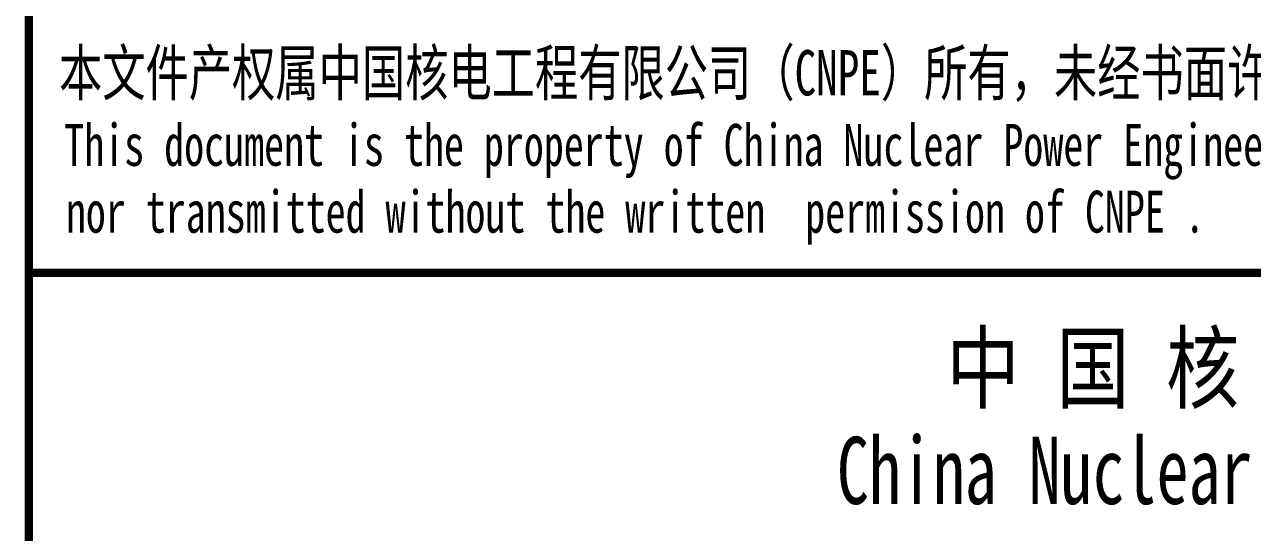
# Model space of a CAD drawing. Header units: millimetres. Extents: x -124780 to 1320, y -77622 to -18222.
# Drawn here: x -17705 to -10389, y -72369 to -69344 of the extents above; entities that cross this region are included whole.
import ezdxf

# ---------------------------------------------------------------- set-up
doc = ezdxf.new("R2010")
doc.units = ezdxf.units.MM
doc.header["$MEASUREMENT"] = 0
doc.layers.add('1', color=7, linetype='Continuous')
doc.styles.add('宋体', font='', dxfattribs={"width": 0.7})
doc.styles.get('宋体').set_extended_font_data('SimSun')

msp = doc.modelspace()

# ---------------------------------------------------------------- linework, layer by layer
at = {"linetype": 'Continuous'}
msp.add_line((-17679.8, -70822.2), (-17679.8, -69222.2), dxfattribs=at)
at = {"layer": '1', "color": 7, "ltscale": 0.8}
msp.add_line((-17679.8, -67033.3), (-17679.8, -73183), dxfattribs=at)
at = {"layer": '1', "color": 7, "const_width": 50}
for points in [[(-17679.8, -76622.2), (320.2, -76622.2), (320.2, -60622.2), (-17679.8, -60622.2)], [(-17679.8, -70822.2), (320.2, -70822.2), (320.2, -76622.2), (-17679.8, -76622.2)]]:
    msp.add_lwpolyline(points, close=True, dxfattribs=at)

# ---------------------------------------------------------------- texts
at = {"layer": '1', "color": 7, "ltscale": 0.8, "style": '宋体', "width": 0.7}
for s, height, p in [('本文件产权属中国核电工程有限公司（CNPE）所有，未经书面许可，不得以任何方式复制、传播、发表和外传。', 270, (-17499.6, -69766.2)), ('This document is the property of China Nuclear Power Engineering CO.,LTD (CNPE) , no part of this document may be', 250, (-17468.2, -70185.7)), ('nor transmitted without the written  permission of CNPE .', 250, (-17458.7, -70583.6))]:
    msp.add_text(s, height=height, dxfattribs=at).set_placement(p)
at = {"layer": '1', "color": 7, "style": '宋体'}
for s, width, p in [('中 国 核 电 工 程 有 限 公 司', 0.8, (-12212.1, -71589.3)), ('China Nuclear Power Engineering Co., Ltd', 0.7, (-12865, -72199.7))]:
    msp.add_text(s, height=400, dxfattribs=dict(at, width=width)).set_placement(p)

doc.saveas('drawing.dxf')
